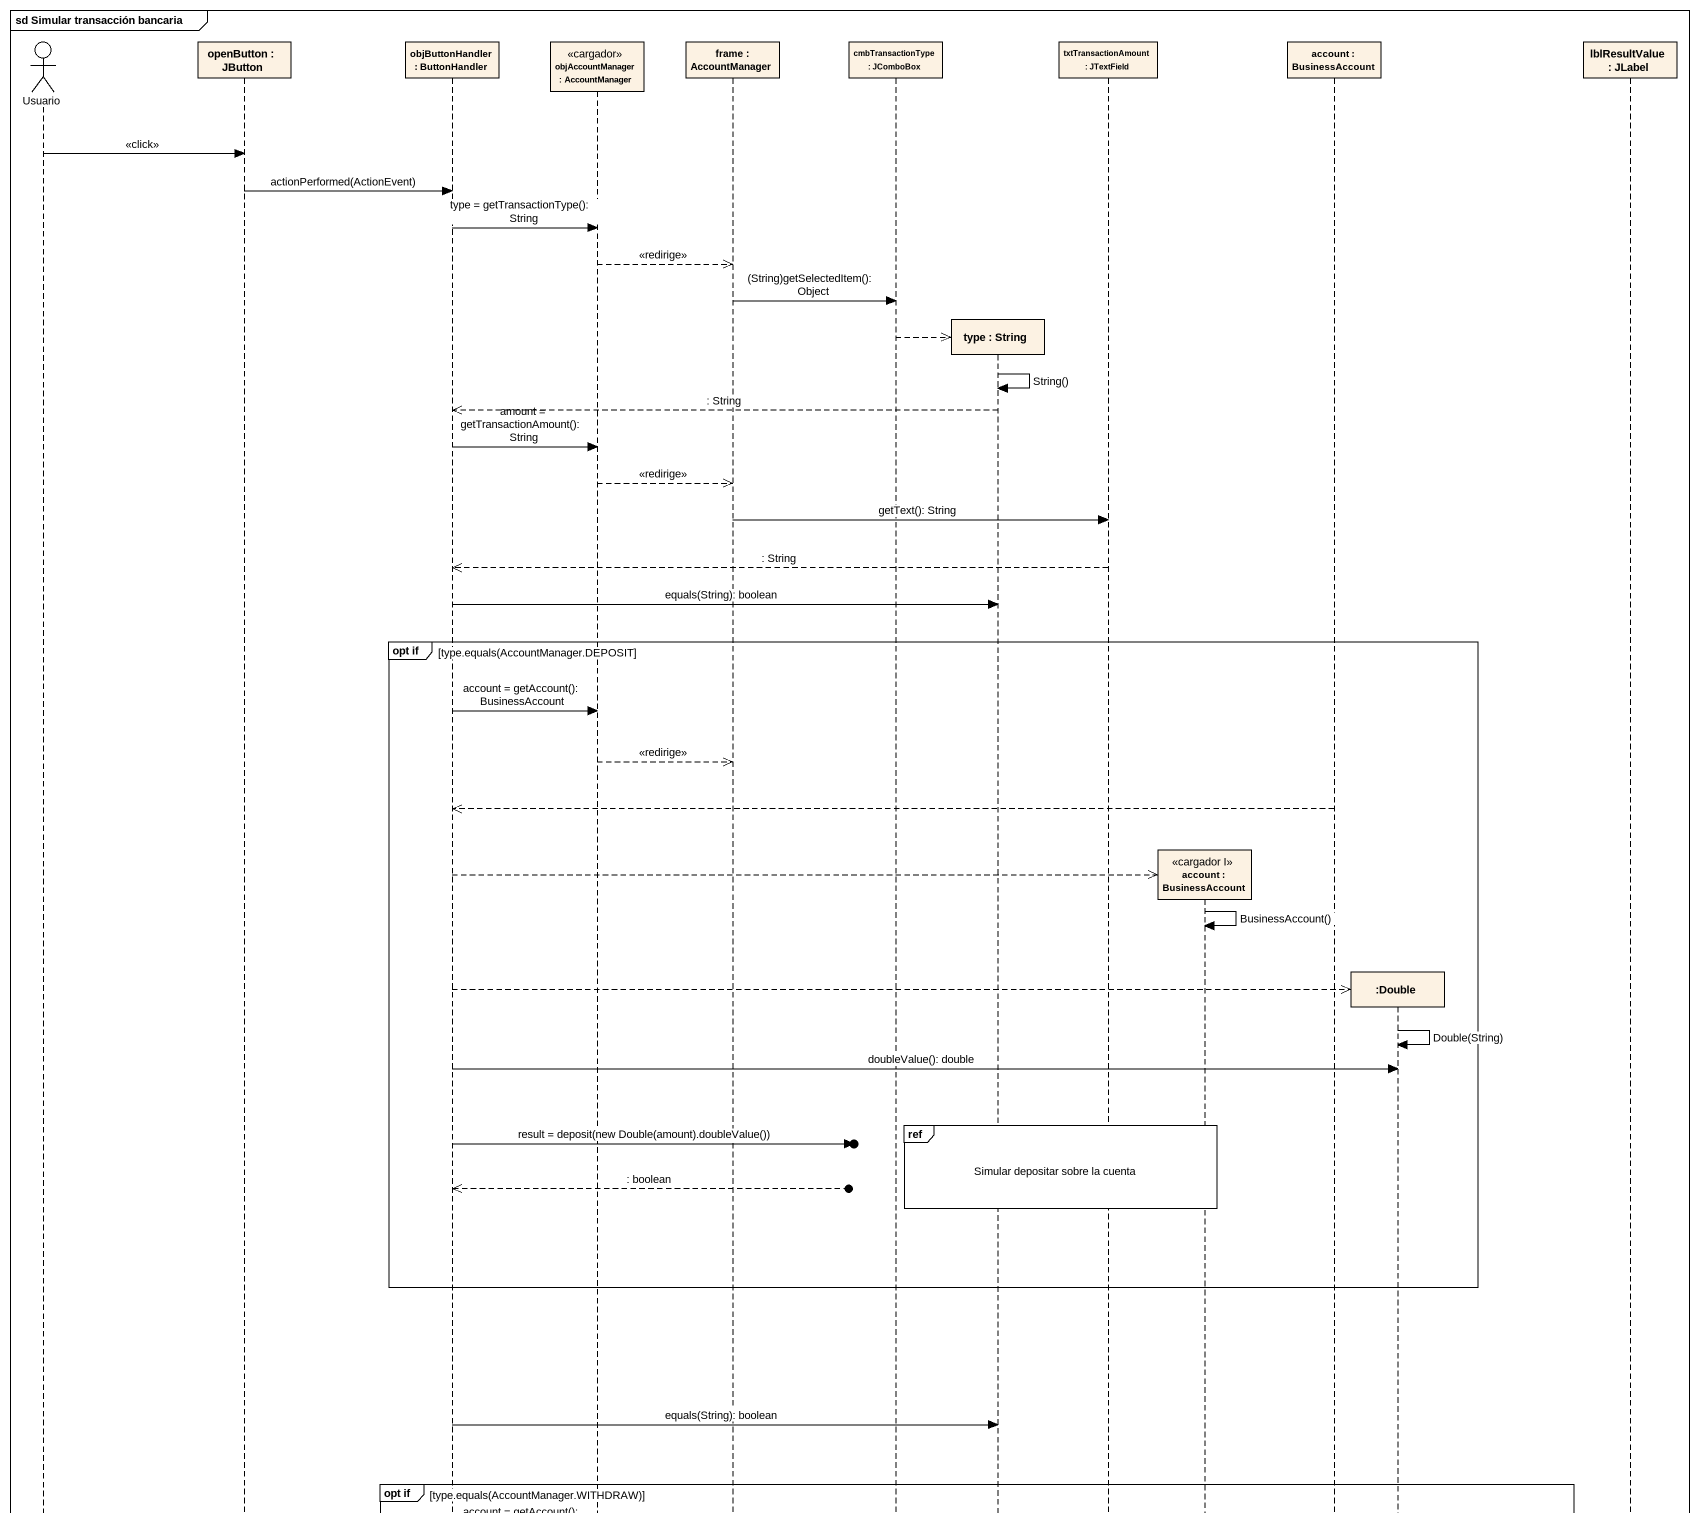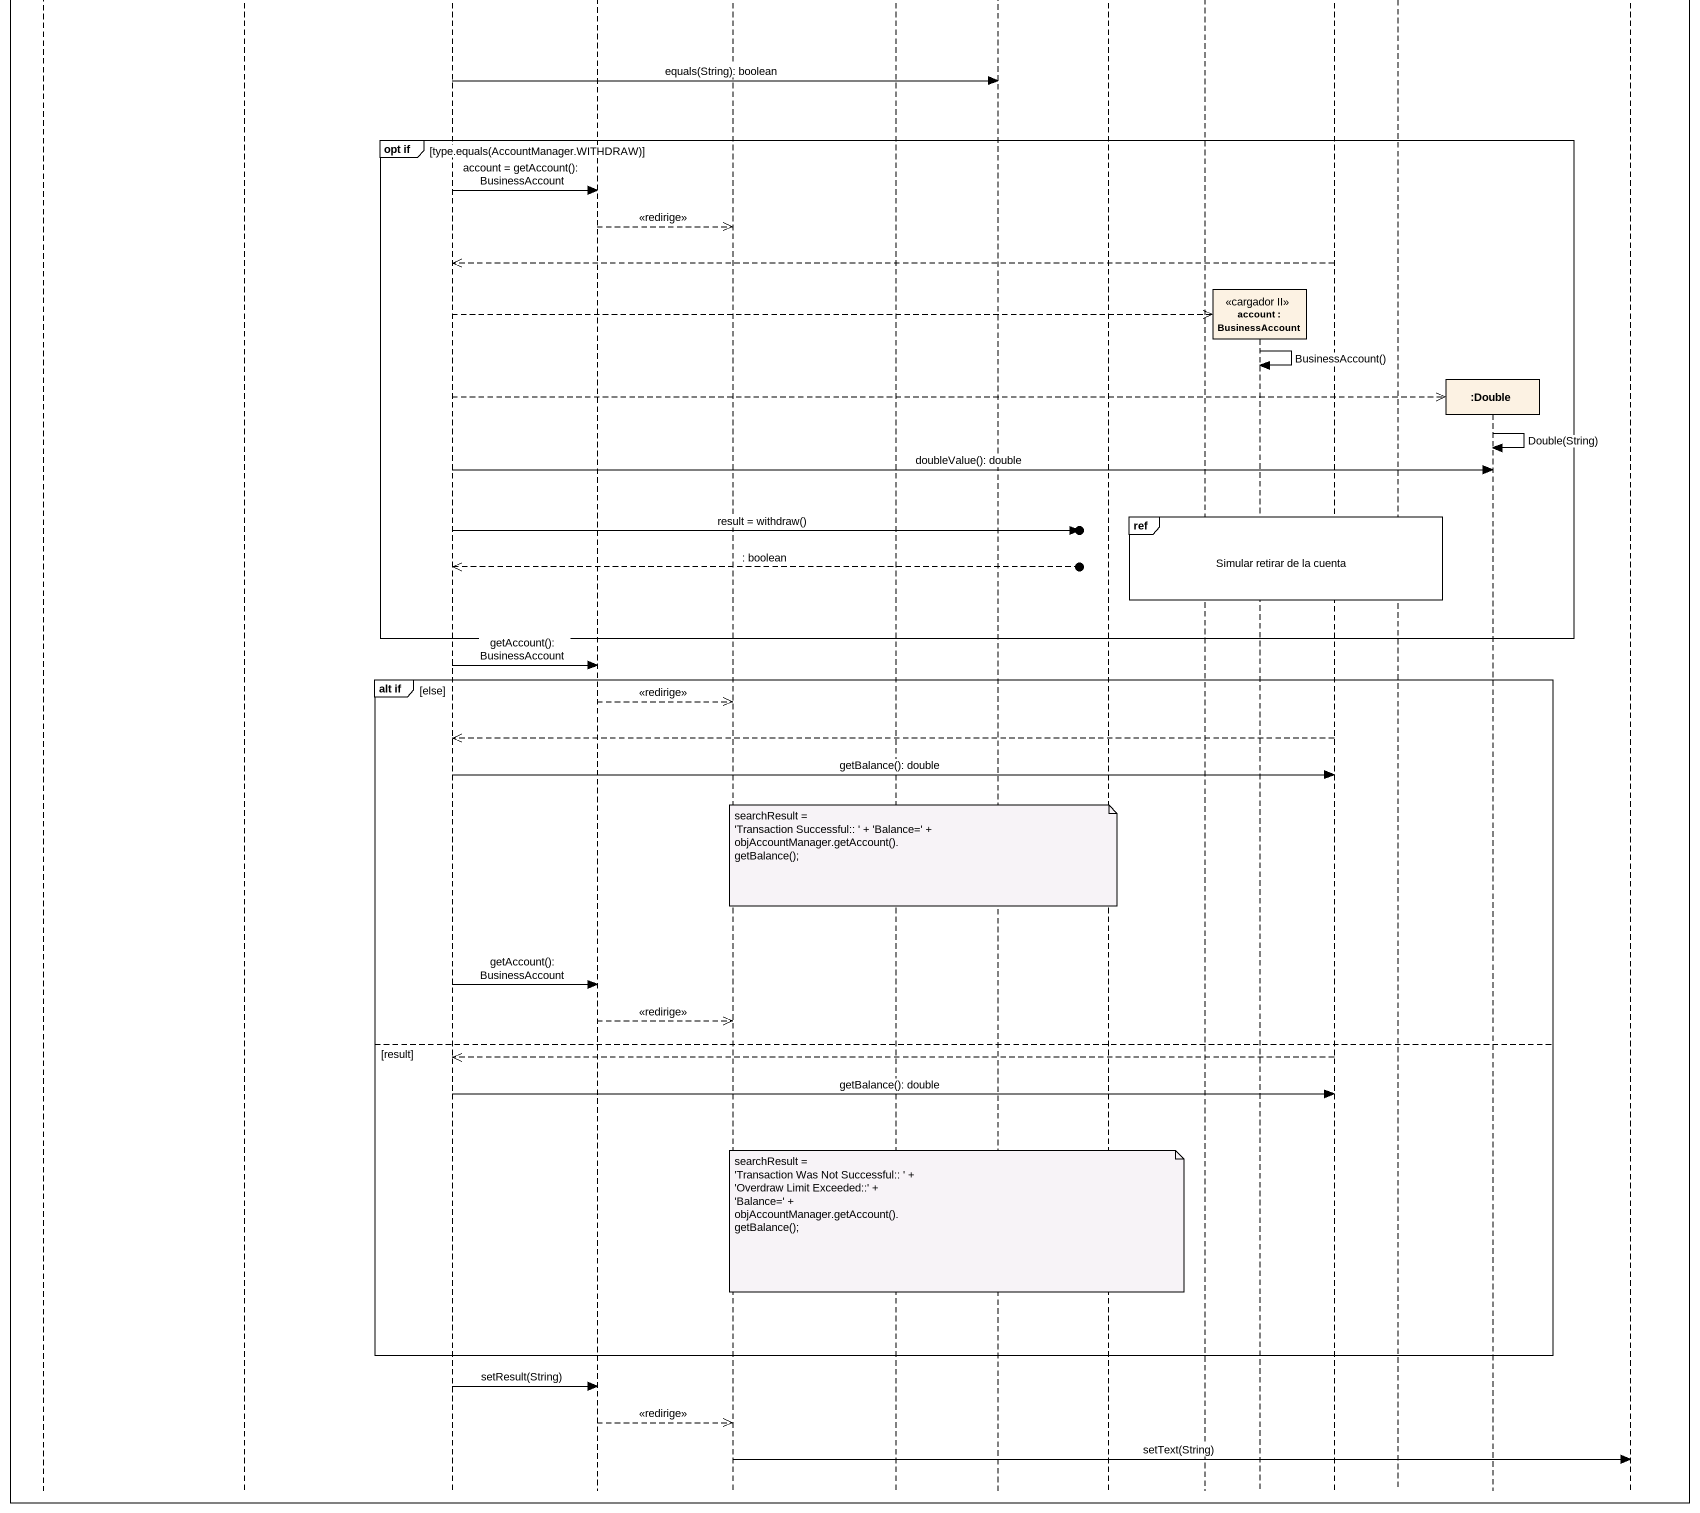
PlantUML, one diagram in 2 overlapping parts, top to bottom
@startuml
mainframe sd Simular transacción bancaria
hide footbox
actor Usuario
participant "openButton : JButton" as openButton
participant "objButtonHandler : ButtonHandler" as objButtonHandler
participant "objAccountManager : AccountManager" as objAccountManager <<cargador>>
participant "frame : AccountManager" as frame_
participant "cmbTransactionType : JComboBox" as cmbTransactionType
participant "type : String" as type
participant "txtTransactionAmount : JTextField" as txtTransactionAmount
participant "account : BusinessAccount" as account <<cargador I>>
participant "account : BusinessAccount" as account_2 <<cargador II>>
participant "account : BusinessAccount" as account_3
participant ":Double" as Double
participant ":Double" as Double_2
participant "lblResultValue : JLabel" as lblResultValue

Usuario -> openButton : <<click>>
openButton -> objButtonHandler : actionPerformed(ActionEvent)
objButtonHandler -> objAccountManager : type = getTransactionType(): String
objAccountManager -->> frame_ : <<redirige>>
frame_ -> cmbTransactionType : (String)getSelectedItem(): Object
cmbTransactionType -->> type **
type -> type : String()
type -->> objButtonHandler : : String
objButtonHandler -> objAccountManager : amount = getTransactionAmount(): String
objAccountManager -->> frame_ : <<redirige>>
frame_ -> txtTransactionAmount : getText(): String
txtTransactionAmount -->> objButtonHandler : : String
objButtonHandler -> type : equals(String): boolean
group opt if [type.equals(AccountManager.DEPOSIT]
  objButtonHandler -> objAccountManager : account = getAccount(): BusinessAccount
  objAccountManager -->> frame_ : <<redirige>>
  account_3 -->> objButtonHandler
  objButtonHandler -->> account **
  account -> account : BusinessAccount()
  objButtonHandler -->> Double **
  Double -> Double : Double(String)
  objButtonHandler -> Double : doubleValue(): double
  ref over type, txtTransactionAmount, account : Simular depositar sobre la cuenta
  objButtonHandler ->o] : result = deposit(new Double(amount).doubleValue())
  objButtonHandler <<--o] : : boolean
end
objButtonHandler -> type : equals(String): boolean
group opt if [type.equals(AccountManager.WITHDRAW)]
  objButtonHandler -> objAccountManager : account = getAccount(): BusinessAccount
  objAccountManager -->> frame_ : <<redirige>>
  account_3 -->> objButtonHandler
  objButtonHandler -->> account_2 **
  account_2 -> account_2 : BusinessAccount()
  objButtonHandler -->> Double_2 **
  Double_2 -> Double_2 : Double(String)
  objButtonHandler -> Double_2 : doubleValue(): double
  ref over account, account_2, account_3, Double : Simular retirar de la cuenta
  objButtonHandler ->o] : result = withdraw()
  objButtonHandler <<--o] : : boolean
end
objButtonHandler -> objAccountManager : getAccount(): BusinessAccount
group alt if [else]
  objAccountManager -->> frame_ : <<redirige>>
  account_3 -->> objButtonHandler
  objButtonHandler -> account_3 : getBalance(): double
  note over cmbTransactionType
    searchResult =
    ~'Transaction Successful:: ' + 'Balance=' +
    objAccountManager.getAccount().
    getBalance();
  end note
  objButtonHandler -> objAccountManager : getAccount(): BusinessAccount
  objAccountManager -->> frame_ : <<redirige>>
else result
  account_3 -->> objButtonHandler
  objButtonHandler -> account_3 : getBalance(): double
  note over type
    searchResult =
    ~'Transaction Was Not Successful:: ' +
    ~'Overdraw Limit Exceeded::' +
    ~'Balance=' +
    objAccountManager.getAccount().
    getBalance();
  end note
end
objButtonHandler -> objAccountManager : setResult(String)
objAccountManager -->> frame_ : <<redirige>>
frame_ -> lblResultValue : setText(String)
@enduml
